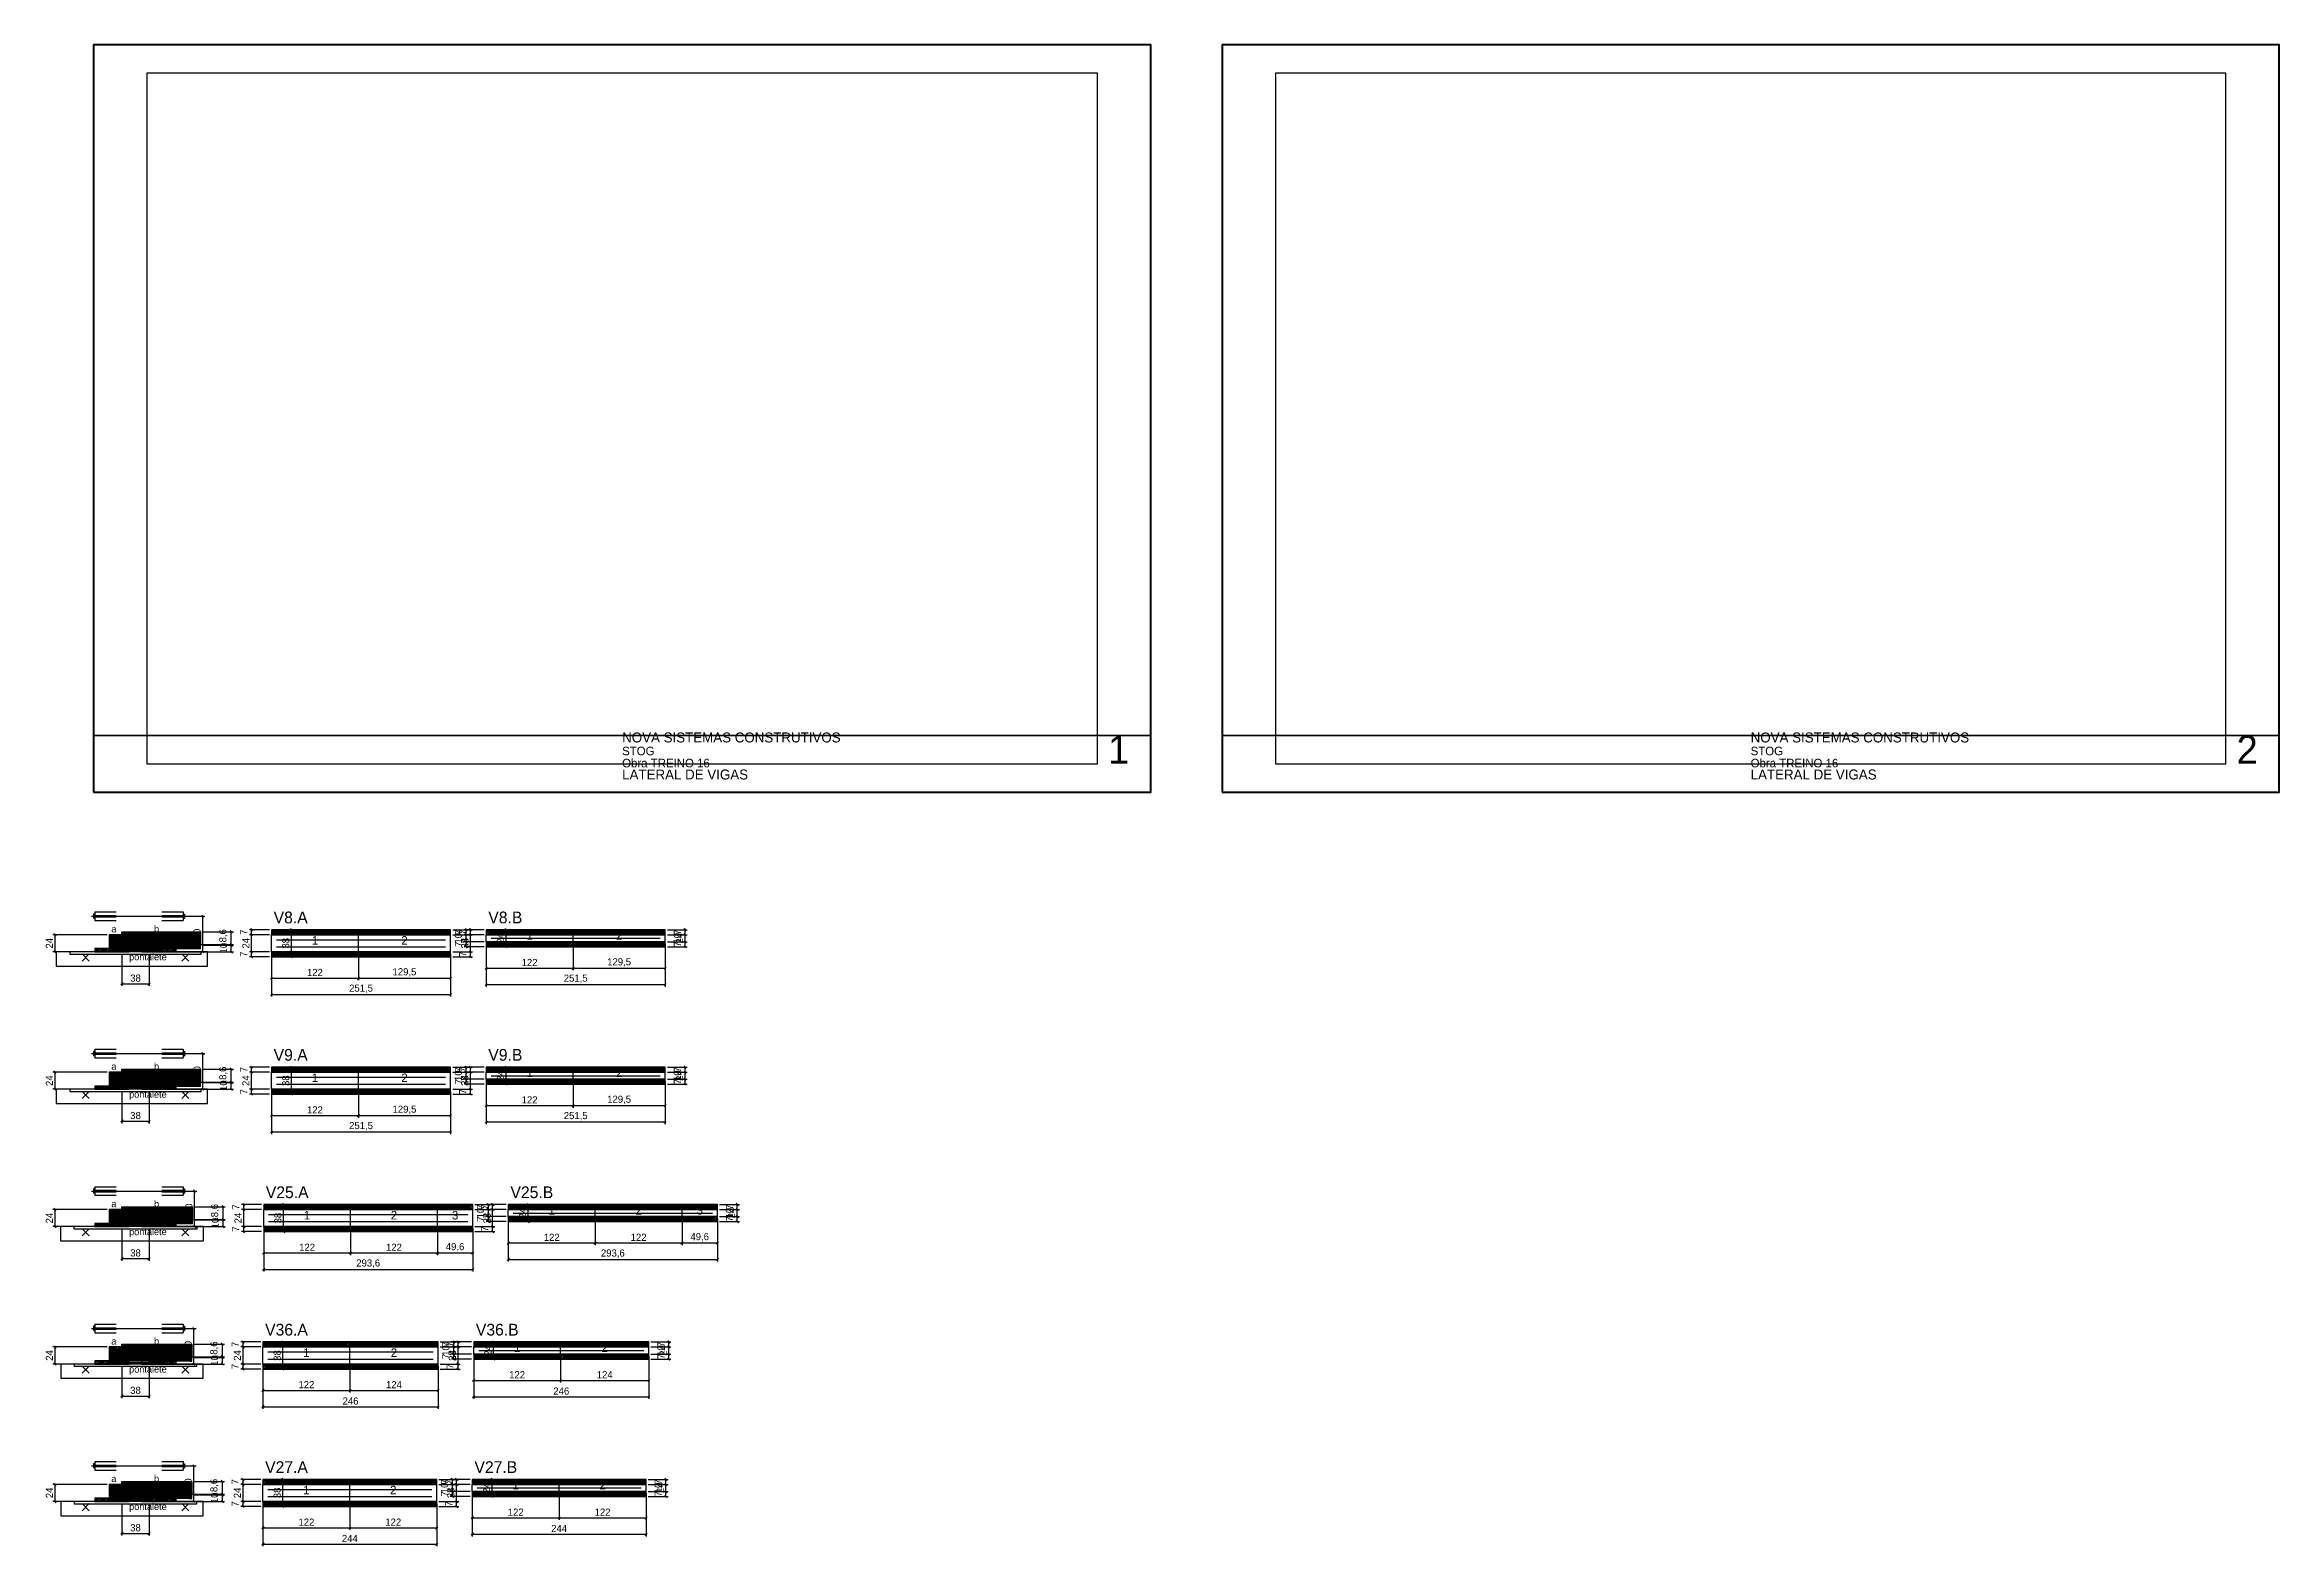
# Model space of a CAD drawing. Extents: x -13000 to 3070, y -7421 to 1552.
# Drawn here: x -69 to 3070, y -859 to 1250 of the extents above; entities that cross this region are included whole.
import ezdxf
from ezdxf.enums import TextEntityAlignment as Align

# ---------------------------------------------------------------- set-up
doc = ezdxf.new("R2010")
doc.units = 0
for name, color, linetype in [('5', 5, 'Continuous'), ('barrote', 126, 'Continuous'), ('CARIMBO', 255, 'Continuous'), ('CONCRETO', 251, 'Continuous'), ('COTA', 241, 'Continuous'), ('detalhes', 7, 'Continuous'), ('ESTRUTURACAO', 7, 'Continuous'), ('Folhas', 255, 'Continuous'), ('Hachura', 251, 'Continuous'), ('Madeira', 126, 'Continuous'), ('NOMENCLATURA', 7, 'Continuous'), ('Painéis', 200, 'Continuous'), ('presilha', 224, 'Continuous'), ('SARR_2.2x7', 40, 'Continuous'), ('SCO-___-LAJ', 224, 'Continuous'), ('TENSOR', 224, 'Continuous')]:
    doc.layers.add(name, color=color, linetype=linetype)
doc.dimstyles.new('PAINEL', dxfattribs={"dimtxt": 10, "dimasz": 3, "dimexe": 3, "dimexo": 3, "dimgap": 3, "dimtad": 1, "dimblk": 'OBLIQUE', "dimblk1": 'OBLIQUE', "dimcen": 2.5, "dimclrd": 4, "dimclre": 4, "dimclrt": 240, "dimazin": 3, "dimtfac": 1, "dimtmove": 0, "dimatfit": 3})

# ---------------------------------------------------------------- blocks, each defined once
blk = doc.blocks.new('PAR_ESQ')
for p, q in [((-1, -1), (1, 1)), ((-1, 1), (1, -1))]:
    blk.add_line(p, q)
blk = doc.blocks.new('PAR_FUNDO_ESQ')
for p, q in [((-1, -1), (1, 1)), ((-1, 1), (1, -1))]:
    blk.add_line(p, q)
blk = doc.blocks.new('PAR_FUNDO_DIR')
for p, q in [((-1, -1), (1, 1)), ((-1, 1), (1, -1))]:
    blk.add_line(p, q)
blk = doc.blocks.new('par_int_esq')
for p, q in [((-1, -1), (1, 1)), ((-1, 1), (1, -1))]:
    blk.add_line(p, q)
blk = doc.blocks.new('par_int_dir')
for p, q in [((-1, -1), (1, 1)), ((-1, 1), (1, -1))]:
    blk.add_line(p, q)
blk = doc.blocks.new('_OBLIQUE')
at = {"color": 0, "linetype": 'BYBLOCK'}
blk.add_line((-0.5, -0.5), (0.5, 0.5), dxfattribs=at)

msp = doc.modelspace()

# ---------------------------------------------------------------- hatches: boundary and pattern name
at = {"layer": 'COTA'}
h = msp.add_hatch(dxfattribs=at)
h.set_pattern_fill('ANSI31', scale=0.4)
h.paths.add_polyline_path([(40, -16), (40, 4), (150.5, 4), (150.5, -14.6), (78, -14.6), (78, -16)])
h = msp.add_hatch(dxfattribs=at)
h.set_pattern_fill('ANSI31', scale=0.5)
h.paths.add_polyline_path([(250, 0), (372, 0), (372, 7), (250, 7)])
h = msp.add_hatch(dxfattribs=at)
h.set_pattern_fill('ANSI31', scale=0.5)
h.paths.add_polyline_path([(372, 0), (501.5, 0), (501.5, 7), (372, 7)])
h = msp.add_hatch(dxfattribs=at)
h.set_pattern_fill('ANSI31', scale=0.5)
h.paths.add_polyline_path([(551.5, 0), (673.5, 0), (673.5, 7), (551.5, 7)])
h = msp.add_hatch(dxfattribs=at)
h.set_pattern_fill('ANSI31', scale=0.5)
h.paths.add_polyline_path([(673.5, 0), (803, 0), (803, 7), (673.5, 7)])
h = msp.add_hatch(dxfattribs=at)
h.set_pattern_fill('ANSI31', scale=0.5)
h.paths.add_polyline_path([(250, -31), (372, -31), (372, -24), (250, -24)])
h = msp.add_hatch(dxfattribs=at)
h.set_pattern_fill('ANSI31', scale=0.5)
h.paths.add_polyline_path([(372, -31), (501.5, -31), (501.5, -24), (372, -24)])
h = msp.add_hatch(dxfattribs=at)
h.set_pattern_fill('ANSI31', scale=0.5)
h.paths.add_polyline_path([(551.5, -17), (673.5, -17), (673.5, -10), (551.5, -10)])
h = msp.add_hatch(dxfattribs=at)
h.set_pattern_fill('ANSI31', scale=0.5)
h.paths.add_polyline_path([(673.5, -17), (803, -17), (803, -10), (673.5, -10)])
h = msp.add_hatch(dxfattribs=at)
h.set_pattern_fill('ANSI31', scale=0.5)
h.paths.add_polyline_path([(250, -193), (372, -193), (372, -186), (250, -186)])
h = msp.add_hatch(dxfattribs=at)
h.set_pattern_fill('ANSI31', scale=0.5)
h.paths.add_polyline_path([(372, -193), (501.5, -193), (501.5, -186), (372, -186)])
h = msp.add_hatch(dxfattribs=at)
h.set_pattern_fill('ANSI31', scale=0.5)
h.paths.add_polyline_path([(551.5, -193), (673.5, -193), (673.5, -186), (551.5, -186)])
h = msp.add_hatch(dxfattribs=at)
h.set_pattern_fill('ANSI31', scale=0.5)
h.paths.add_polyline_path([(673.5, -193), (803, -193), (803, -186), (673.5, -186)])
h = msp.add_hatch(dxfattribs=at)
h.set_pattern_fill('ANSI31', scale=0.4)
h.paths.add_polyline_path([(40, -209), (40, -189), (150.5, -189), (150.5, -207.6), (78, -207.6), (78, -209)])
h = msp.add_hatch(dxfattribs=at)
h.set_pattern_fill('ANSI31', scale=0.5)
h.paths.add_polyline_path([(250, -224), (372, -224), (372, -217), (250, -217)])
h = msp.add_hatch(dxfattribs=at)
h.set_pattern_fill('ANSI31', scale=0.5)
h.paths.add_polyline_path([(372, -224), (501.5, -224), (501.5, -217), (372, -217)])
h = msp.add_hatch(dxfattribs=at)
h.set_pattern_fill('ANSI31', scale=0.5)
h.paths.add_polyline_path([(551.5, -210), (673.5, -210), (673.5, -203), (551.5, -203)])
h = msp.add_hatch(dxfattribs=at)
h.set_pattern_fill('ANSI31', scale=0.5)
h.paths.add_polyline_path([(673.5, -210), (803, -210), (803, -203), (673.5, -203)])
h = msp.add_hatch(dxfattribs=at)
h.set_pattern_fill('ANSI31', scale=0.4)
h.paths.add_polyline_path([(40, -402), (40, -382), (139, -382), (139, -400.6), (78, -400.6), (78, -402)])
h = msp.add_hatch(dxfattribs=at)
h.set_pattern_fill('ANSI31', scale=0.5)
h.paths.add_polyline_path([(239, -386), (361, -386), (361, -379), (239, -379)])
h = msp.add_hatch(dxfattribs=at)
h.set_pattern_fill('ANSI31', scale=0.5)
h.paths.add_polyline_path([(361, -386), (483, -386), (483, -379), (361, -379)])
h = msp.add_hatch(dxfattribs=at)
h.set_pattern_fill('ANSI31', scale=0.5)
h.paths.add_polyline_path([(483, -386), (532.6, -386), (532.6, -379), (483, -379)])
h = msp.add_hatch(dxfattribs=at)
h.set_pattern_fill('ANSI31', scale=0.5)
h.paths.add_polyline_path([(582.6, -386), (704.6, -386), (704.6, -379), (582.6, -379)])
h = msp.add_hatch(dxfattribs=at)
h.set_pattern_fill('ANSI31', scale=0.5)
h.paths.add_polyline_path([(582.6, -403), (704.6, -403), (704.6, -396), (582.6, -396)])
h = msp.add_hatch(dxfattribs=at)
h.set_pattern_fill('ANSI31', scale=0.5)
h.paths.add_polyline_path([(704.6, -386), (826.6, -386), (826.6, -379), (704.6, -379)])
h = msp.add_hatch(dxfattribs=at)
h.set_pattern_fill('ANSI31', scale=0.5)
h.paths.add_polyline_path([(704.6, -403), (826.6, -403), (826.6, -396), (704.6, -396)])
h = msp.add_hatch(dxfattribs=at)
h.set_pattern_fill('ANSI31', scale=0.5)
h.paths.add_polyline_path([(826.6, -386), (876.2, -386), (876.2, -379), (826.6, -379)])
h = msp.add_hatch(dxfattribs=at)
h.set_pattern_fill('ANSI31', scale=0.5)
h.paths.add_polyline_path([(826.6, -403), (876.2, -403), (876.2, -396), (826.6, -396)])
h = msp.add_hatch(dxfattribs=at)
h.set_pattern_fill('ANSI31', scale=0.5)
h.paths.add_polyline_path([(239, -417), (361, -417), (361, -410), (239, -410)])
h = msp.add_hatch(dxfattribs=at)
h.set_pattern_fill('ANSI31', scale=0.5)
h.paths.add_polyline_path([(361, -417), (483, -417), (483, -410), (361, -410)])
h = msp.add_hatch(dxfattribs=at)
h.set_pattern_fill('ANSI31', scale=0.5)
h.paths.add_polyline_path([(483, -417), (532.6, -417), (532.6, -410), (483, -410)])
h = msp.add_hatch(dxfattribs=at)
h.set_pattern_fill('ANSI31', scale=0.4)
h.paths.add_polyline_path([(40, -595), (40, -575), (138, -575), (138, -593.6), (78, -593.6), (78, -595)])
h = msp.add_hatch(dxfattribs=at)
h.set_pattern_fill('ANSI31', scale=0.5)
h.paths.add_polyline_path([(238, -579), (360, -579), (360, -572), (238, -572)])
h = msp.add_hatch(dxfattribs=at)
h.set_pattern_fill('ANSI31', scale=0.5)
h.paths.add_polyline_path([(360, -579), (484, -579), (484, -572), (360, -572)])
h = msp.add_hatch(dxfattribs=at)
h.set_pattern_fill('ANSI31', scale=0.5)
h.paths.add_polyline_path([(534, -579), (656, -579), (656, -572), (534, -572)])
h = msp.add_hatch(dxfattribs=at)
h.set_pattern_fill('ANSI31', scale=0.5)
h.paths.add_polyline_path([(534, -596), (656, -596), (656, -589), (534, -589)])
h = msp.add_hatch(dxfattribs=at)
h.set_pattern_fill('ANSI31', scale=0.5)
h.paths.add_polyline_path([(656, -579), (780, -579), (780, -572), (656, -572)])
h = msp.add_hatch(dxfattribs=at)
h.set_pattern_fill('ANSI31', scale=0.5)
h.paths.add_polyline_path([(656, -596), (780, -596), (780, -589), (656, -589)])
h = msp.add_hatch(dxfattribs=at)
h.set_pattern_fill('ANSI31', scale=0.5)
h.paths.add_polyline_path([(238, -610), (360, -610), (360, -603), (238, -603)])
h = msp.add_hatch(dxfattribs=at)
h.set_pattern_fill('ANSI31', scale=0.5)
h.paths.add_polyline_path([(360, -610), (484, -610), (484, -603), (360, -603)])
h = msp.add_hatch(dxfattribs=at)
h.set_pattern_fill('ANSI31', scale=0.4)
h.paths.add_polyline_path([(40, -788), (40, -768), (138, -768), (138, -786.6), (78, -786.6), (78, -788)])
h = msp.add_hatch(dxfattribs=at)
h.set_pattern_fill('ANSI31', scale=0.5)
h.paths.add_polyline_path([(238, -772), (360, -772), (360, -765), (238, -765)])
h = msp.add_hatch(dxfattribs=at)
h.set_pattern_fill('ANSI31', scale=0.5)
h.paths.add_polyline_path([(360, -772), (482, -772), (482, -765), (360, -765)])
h = msp.add_hatch(dxfattribs=at)
h.set_pattern_fill('ANSI31', scale=0.5)
h.paths.add_polyline_path([(532, -772), (654, -772), (654, -765), (532, -765)])
h = msp.add_hatch(dxfattribs=at)
h.set_pattern_fill('ANSI31', scale=0.5)
h.paths.add_polyline_path([(532, -789), (654, -789), (654, -782), (532, -782)])
h = msp.add_hatch(dxfattribs=at)
h.set_pattern_fill('ANSI31', scale=0.5)
h.paths.add_polyline_path([(654, -772), (776, -772), (776, -765), (654, -765)])
h = msp.add_hatch(dxfattribs=at)
h.set_pattern_fill('ANSI31', scale=0.5)
h.paths.add_polyline_path([(654, -789), (776, -789), (776, -782), (654, -782)])
h = msp.add_hatch(dxfattribs=at)
h.set_pattern_fill('ANSI31', scale=0.5)
h.paths.add_polyline_path([(238, -803), (360, -803), (360, -796), (238, -796)])
h = msp.add_hatch(dxfattribs=at)
h.set_pattern_fill('ANSI31', scale=0.5)
h.paths.add_polyline_path([(360, -803), (482, -803), (482, -796), (360, -796)])
at = {"layer": 'Hachura'}
h = msp.add_hatch(dxfattribs=at)
h.set_pattern_fill('ANSI31', scale=0.5)
h.paths.add_polyline_path([(22, -24), (36, -24), (36, 0), (22, 0)])
h = msp.add_hatch(dxfattribs=at)
h.set_pattern_fill('ANSI31', scale=0.5)
h.paths.add_polyline_path([(22, -4.4), (36, -4.4), (36, 0), (22, 0)])
h = msp.add_hatch(dxfattribs=at)
h.set_pattern_fill('SOLID')
h.paths.add_polyline_path([(36, -24), (40, -24), (40, 0), (36, 0)])
h = msp.add_hatch(dxfattribs=at)
h.set_pattern_fill('ANSI31', scale=0.5)
h.paths.add_polyline_path([(2, -24), (22, -24), (22, -19.6), (2, -19.6)])
h = msp.add_hatch(dxfattribs=at)
h.set_pattern_fill('SOLID')
h.paths.add_polyline_path([(40, -19.6), (78, -19.6), (78, -16), (40, -16)])
h = msp.add_hatch(dxfattribs=at)
h.set_pattern_fill('ANSI31', scale=0.5)
h.paths.add_polyline_path([(40, -24), (50, -24), (50, -19.6), (40, -19.6)])
h = msp.add_hatch(dxfattribs=at)
h.set_pattern_fill('SOLID')
h.paths.add_polyline_path([(78, -24), (82, -24), (82, -14), (78, -14)])
h = msp.add_hatch(dxfattribs=at)
h.set_pattern_fill('SOLID')
h.paths.add_polyline_path([(78, -14), (150.5, -14), (150.5, -20), (78, -20)])
h = msp.add_hatch(dxfattribs=at)
h.set_pattern_fill('ANSI31', scale=0.5)
h.paths.add_polyline_path([(82, -24), (96, -24), (96, -14), (82, -14)])
h = msp.add_hatch(dxfattribs=at)
h.set_pattern_fill('ANSI31', scale=0.5)
h.paths.add_polyline_path([(82, -18.4), (96, -18.4), (96, -14), (82, -14)])
h = msp.add_hatch(dxfattribs=at)
h.set_pattern_fill('ANSI31', scale=0.5)
h.paths.add_polyline_path([(96, -24), (116, -24), (116, -19.6), (96, -19.6)])
h = msp.add_hatch(dxfattribs=at)
h.set_pattern_fill('ANSI31', scale=0.5)
h.paths.add_polyline_path([(2, -217), (22, -217), (22, -212.6), (2, -212.6)])
h = msp.add_hatch(dxfattribs=at)
h.set_pattern_fill('ANSI31', scale=0.5)
h.paths.add_polyline_path([(22, -217), (36, -217), (36, -193), (22, -193)])
h = msp.add_hatch(dxfattribs=at)
h.set_pattern_fill('ANSI31', scale=0.5)
h.paths.add_polyline_path([(22, -197.4), (36, -197.4), (36, -193), (22, -193)])
h = msp.add_hatch(dxfattribs=at)
h.set_pattern_fill('SOLID')
h.paths.add_polyline_path([(36, -217), (40, -217), (40, -193), (36, -193)])
h = msp.add_hatch(dxfattribs=at)
h.set_pattern_fill('SOLID')
h.paths.add_polyline_path([(40, -212.6), (78, -212.6), (78, -209), (40, -209)])
h = msp.add_hatch(dxfattribs=at)
h.set_pattern_fill('ANSI31', scale=0.5)
h.paths.add_polyline_path([(40, -217), (50, -217), (50, -212.6), (40, -212.6)])
h = msp.add_hatch(dxfattribs=at)
h.set_pattern_fill('SOLID')
h.paths.add_polyline_path([(78, -217), (82, -217), (82, -207), (78, -207)])
h = msp.add_hatch(dxfattribs=at)
h.set_pattern_fill('SOLID')
h.paths.add_polyline_path([(78, -207), (150.5, -207), (150.5, -213), (78, -213)])
h = msp.add_hatch(dxfattribs=at)
h.set_pattern_fill('ANSI31', scale=0.5)
h.paths.add_polyline_path([(82, -217), (96, -217), (96, -207), (82, -207)])
h = msp.add_hatch(dxfattribs=at)
h.set_pattern_fill('ANSI31', scale=0.5)
h.paths.add_polyline_path([(82, -211.4), (96, -211.4), (96, -207), (82, -207)])
h = msp.add_hatch(dxfattribs=at)
h.set_pattern_fill('ANSI31', scale=0.5)
h.paths.add_polyline_path([(96, -217), (116, -217), (116, -212.6), (96, -212.6)])
h = msp.add_hatch(dxfattribs=at)
h.set_pattern_fill('ANSI31', scale=0.5)
h.paths.add_polyline_path([(2, -410), (22, -410), (22, -405.6), (2, -405.6)])
h = msp.add_hatch(dxfattribs=at)
h.set_pattern_fill('ANSI31', scale=0.5)
h.paths.add_polyline_path([(22, -410), (36, -410), (36, -386), (22, -386)])
h = msp.add_hatch(dxfattribs=at)
h.set_pattern_fill('ANSI31', scale=0.5)
h.paths.add_polyline_path([(22, -390.4), (36, -390.4), (36, -386), (22, -386)])
h = msp.add_hatch(dxfattribs=at)
h.set_pattern_fill('SOLID')
h.paths.add_polyline_path([(36, -410), (40, -410), (40, -386), (36, -386)])
h = msp.add_hatch(dxfattribs=at)
h.set_pattern_fill('SOLID')
h.paths.add_polyline_path([(40, -405.6), (78, -405.6), (78, -402), (40, -402)])
h = msp.add_hatch(dxfattribs=at)
h.set_pattern_fill('ANSI31', scale=0.5)
h.paths.add_polyline_path([(40, -410), (50, -410), (50, -405.6), (40, -405.6)])
h = msp.add_hatch(dxfattribs=at)
h.set_pattern_fill('SOLID')
h.paths.add_polyline_path([(78, -410), (82, -410), (82, -400), (78, -400)])
h = msp.add_hatch(dxfattribs=at)
h.set_pattern_fill('SOLID')
h.paths.add_polyline_path([(78, -400), (139, -400), (139, -406), (78, -406)])
h = msp.add_hatch(dxfattribs=at)
h.set_pattern_fill('ANSI31', scale=0.5)
h.paths.add_polyline_path([(82, -410), (96, -410), (96, -400), (82, -400)])
h = msp.add_hatch(dxfattribs=at)
h.set_pattern_fill('ANSI31', scale=0.5)
h.paths.add_polyline_path([(82, -404.4), (96, -404.4), (96, -400), (82, -400)])
h = msp.add_hatch(dxfattribs=at)
h.set_pattern_fill('ANSI31', scale=0.5)
h.paths.add_polyline_path([(96, -410), (116, -410), (116, -405.6), (96, -405.6)])
h = msp.add_hatch(dxfattribs=at)
h.set_pattern_fill('ANSI31', scale=0.5)
h.paths.add_polyline_path([(22, -603), (36, -603), (36, -579), (22, -579)])
h = msp.add_hatch(dxfattribs=at)
h.set_pattern_fill('ANSI31', scale=0.5)
h.paths.add_polyline_path([(22, -583.4), (36, -583.4), (36, -579), (22, -579)])
h = msp.add_hatch(dxfattribs=at)
h.set_pattern_fill('SOLID')
h.paths.add_polyline_path([(36, -603), (40, -603), (40, -579), (36, -579)])
h = msp.add_hatch(dxfattribs=at)
h.set_pattern_fill('SOLID')
h.paths.add_polyline_path([(40, -598.6), (78, -598.6), (78, -595), (40, -595)])
h = msp.add_hatch(dxfattribs=at)
h.set_pattern_fill('SOLID')
h.paths.add_polyline_path([(78, -603), (82, -603), (82, -593), (78, -593)])
h = msp.add_hatch(dxfattribs=at)
h.set_pattern_fill('SOLID')
h.paths.add_polyline_path([(78, -593), (138, -593), (138, -599), (78, -599)])
h = msp.add_hatch(dxfattribs=at)
h.set_pattern_fill('ANSI31', scale=0.5)
h.paths.add_polyline_path([(82, -603), (96, -603), (96, -593), (82, -593)])
h = msp.add_hatch(dxfattribs=at)
h.set_pattern_fill('ANSI31', scale=0.5)
h.paths.add_polyline_path([(82, -597.4), (96, -597.4), (96, -593), (82, -593)])
h = msp.add_hatch(dxfattribs=at)
h.set_pattern_fill('ANSI31', scale=0.5)
h.paths.add_polyline_path([(2, -603), (22, -603), (22, -598.6), (2, -598.6)])
h = msp.add_hatch(dxfattribs=at)
h.set_pattern_fill('ANSI31', scale=0.5)
h.paths.add_polyline_path([(40, -603), (50, -603), (50, -598.6), (40, -598.6)])
h = msp.add_hatch(dxfattribs=at)
h.set_pattern_fill('ANSI31', scale=0.5)
h.paths.add_polyline_path([(96, -603), (116, -603), (116, -598.6), (96, -598.6)])
h = msp.add_hatch(dxfattribs=at)
h.set_pattern_fill('ANSI31', scale=0.5)
h.paths.add_polyline_path([(22, -796), (36, -796), (36, -772), (22, -772)])
h = msp.add_hatch(dxfattribs=at)
h.set_pattern_fill('ANSI31', scale=0.5)
h.paths.add_polyline_path([(22, -776.4), (36, -776.4), (36, -772), (22, -772)])
h = msp.add_hatch(dxfattribs=at)
h.set_pattern_fill('SOLID')
h.paths.add_polyline_path([(36, -796), (40, -796), (40, -772), (36, -772)])
h = msp.add_hatch(dxfattribs=at)
h.set_pattern_fill('ANSI31', scale=0.5)
h.paths.add_polyline_path([(2, -796), (22, -796), (22, -791.6), (2, -791.6)])
h = msp.add_hatch(dxfattribs=at)
h.set_pattern_fill('SOLID')
h.paths.add_polyline_path([(40, -791.6), (78, -791.6), (78, -788), (40, -788)])
h = msp.add_hatch(dxfattribs=at)
h.set_pattern_fill('ANSI31', scale=0.5)
h.paths.add_polyline_path([(40, -796), (50, -796), (50, -791.6), (40, -791.6)])
h = msp.add_hatch(dxfattribs=at)
h.set_pattern_fill('SOLID')
h.paths.add_polyline_path([(78, -796), (82, -796), (82, -786), (78, -786)])
h = msp.add_hatch(dxfattribs=at)
h.set_pattern_fill('SOLID')
h.paths.add_polyline_path([(78, -786), (138, -786), (138, -792), (78, -792)])
h = msp.add_hatch(dxfattribs=at)
h.set_pattern_fill('ANSI31', scale=0.5)
h.paths.add_polyline_path([(82, -796), (96, -796), (96, -786), (82, -786)])
h = msp.add_hatch(dxfattribs=at)
h.set_pattern_fill('ANSI31', scale=0.5)
h.paths.add_polyline_path([(82, -790.4), (96, -790.4), (96, -786), (82, -786)])
h = msp.add_hatch(dxfattribs=at)
h.set_pattern_fill('ANSI31', scale=0.5)
h.paths.add_polyline_path([(96, -796), (116, -796), (116, -791.6), (96, -791.6)])
at = {"layer": 'HACHURACONCRETO'}
h = msp.add_hatch(dxfattribs=at)
h.set_pattern_fill('ANSI31', scale=0.3)
h.paths.add_polyline_path([(40, -19.6), (78, -19.6), (78, -14), (40, -14)])
h = msp.add_hatch(dxfattribs=at)
h.set_pattern_fill('ANSI31', scale=0.3)
h.paths.add_polyline_path([(40, -212.6), (78, -212.6), (78, -207), (40, -207)])
h = msp.add_hatch(dxfattribs=at)
h.set_pattern_fill('ANSI31', scale=0.3)
h.paths.add_polyline_path([(40, -405.6), (78, -405.6), (78, -400), (40, -400)])
h = msp.add_hatch(dxfattribs=at)
h.set_pattern_fill('ANSI31', scale=0.3)
h.paths.add_polyline_path([(40, -598.6), (78, -598.6), (78, -593), (40, -593)])
h = msp.add_hatch(dxfattribs=at)
h.set_pattern_fill('ANSI31', scale=0.3)
h.paths.add_polyline_path([(40, -791.6), (78, -791.6), (78, -786), (40, -786)])

# ---------------------------------------------------------------- linework, layer by layer
for p, q in [((2, 32), (32, 32)), ((2, 32), (2, 20)), ((96, 32), (126, 32)), ((126, 32), (126, 20)), ((0, 29), (0, 23)), ((2, 29), (0, 29)), ((2, 23), (0, 23)), ((2, 27), (32, 27)), ((2, 25), (32, 25)), ((2, 20), (32, 20)), ((96, 27), (126, 27)), ((96, 25), (126, 25)), ((96, 20), (126, 20)), ((126, 29), (128, 29)), ((126, 23), (128, 23)), ((128, 29), (128, 23)), ((0, -164), (0, -170)), ((2, -164), (0, -164)), ((2, -170), (0, -170)), ((2, -161), (32, -161)), ((2, -161), (2, -173)), ((2, -166), (32, -166)), ((2, -168), (32, -168)), ((2, -173), (32, -173)), ((96, -161), (126, -161)), ((96, -166), (126, -166)), ((96, -168), (126, -168)), ((96, -173), (126, -173)), ((126, -161), (126, -173)), ((126, -164), (128, -164)), ((126, -170), (128, -170)), ((128, -164), (128, -170)), ((0, -357), (0, -363)), ((2, -357), (0, -357)), ((2, -363), (0, -363)), ((2, -354), (32, -354)), ((2, -354), (2, -366)), ((2, -359), (32, -359)), ((2, -361), (32, -361)), ((2, -366), (32, -366)), ((96, -354), (126, -354)), ((96, -359), (126, -359)), ((96, -361), (126, -361)), ((96, -366), (126, -366)), ((126, -354), (126, -366)), ((126, -357), (128, -357)), ((126, -363), (128, -363)), ((128, -357), (128, -363)), ((0, -550), (0, -556)), ((2, -550), (0, -550)), ((2, -556), (0, -556)), ((2, -547), (32, -547)), ((2, -547), (2, -559)), ((2, -552), (32, -552)), ((2, -554), (32, -554)), ((2, -559), (32, -559)), ((96, -547), (126, -547)), ((96, -552), (126, -552)), ((96, -554), (126, -554)), ((96, -559), (126, -559)), ((126, -547), (126, -559)), ((126, -550), (128, -550)), ((126, -556), (128, -556)), ((128, -550), (128, -556)), ((0, -743), (0, -749)), ((2, -743), (0, -743)), ((2, -749), (0, -749)), ((2, -740), (32, -740)), ((2, -740), (2, -752)), ((2, -745), (32, -745)), ((2, -747), (32, -747)), ((2, -752), (32, -752)), ((96, -740), (126, -740)), ((96, -745), (126, -745)), ((96, -747), (126, -747)), ((96, -752), (126, -752)), ((126, -740), (126, -752)), ((126, -743), (128, -743)), ((126, -749), (128, -749)), ((128, -743), (128, -749))]:
    msp.add_line(p, q)
at = {"layer": 'BARRA_ANCORAGEM'}
for p, q in [((40, -16.3), (78, -16.3)), ((40, -18.3), (40, -16.3)), ((40, -18.3), (78, -18.3)), ((40, -19.7), (78, -19.7)), ((40, -21.7), (40, -19.7)), ((40, -21.7), (78, -21.7)), ((78, -18.3), (78, -16.3)), ((78, -21.7), (78, -19.7)), ((40, -209.3), (78, -209.3)), ((40, -211.3), (40, -209.3)), ((40, -211.3), (78, -211.3)), ((40, -212.7), (78, -212.7)), ((40, -214.7), (40, -212.7)), ((40, -214.7), (78, -214.7)), ((78, -211.3), (78, -209.3)), ((78, -214.7), (78, -212.7)), ((40, -402.3), (78, -402.3)), ((40, -404.3), (40, -402.3)), ((40, -404.3), (78, -404.3)), ((40, -405.7), (78, -405.7)), ((40, -407.7), (40, -405.7)), ((40, -407.7), (78, -407.7)), ((78, -404.3), (78, -402.3)), ((78, -407.7), (78, -405.7)), ((40, -595.3), (78, -595.3)), ((40, -597.3), (40, -595.3)), ((78, -597.3), (78, -595.3)), ((40, -597.3), (78, -597.3)), ((40, -598.7), (78, -598.7)), ((40, -600.7), (40, -598.7)), ((40, -600.7), (78, -600.7)), ((78, -600.7), (78, -598.7)), ((40, -788.3), (78, -788.3)), ((40, -790.3), (40, -788.3)), ((40, -790.3), (78, -790.3)), ((40, -791.7), (78, -791.7)), ((40, -793.7), (40, -791.7)), ((40, -793.7), (78, -793.7)), ((78, -790.3), (78, -788.3)), ((78, -793.7), (78, -791.7))]:
    msp.add_line(p, q, dxfattribs=at)
at = {"layer": 'barrote'}
for points in [[(-52.25, -44), (160.25, -44), (160.25, -24), (-52.25, -24)], [(-52.25, -237), (160.25, -237), (160.25, -217), (-52.25, -217)], [(-46.5, -430), (154.5, -430), (154.5, -410), (-46.5, -410)], [(-46, -623), (154, -623), (154, -603), (-46, -603)], [(-46, -816), (154, -816), (154, -796), (-46, -796)]]:
    msp.add_lwpolyline(points, close=True, dxfattribs=at)
at = {"layer": 'CARIMBO', "lineweight": 35}
for p, q in [((0, 280), (1485, 280)), ((1585, 280), (3070, 280))]:
    msp.add_line(p, q, dxfattribs=at)
at = {"layer": 'CONCRETO'}
for points in [[(40, -16), (40, 4), (150.5, 4), (150.5, -14.6), (78, -14.6), (78, -16)], [(40, -209), (40, -189), (150.5, -189), (150.5, -207.6), (78, -207.6), (78, -209)], [(40, -402), (40, -382), (139, -382), (139, -400.6), (78, -400.6), (78, -402)], [(40, -595), (40, -575), (138, -575), (138, -593.6), (78, -593.6), (78, -595)], [(40, -788), (40, -768), (138, -768), (138, -786.6), (78, -786.6), (78, -788)]]:
    msp.add_lwpolyline(points, close=True, dxfattribs=at)
at = {"layer": 'Folhas', "lineweight": 50}
for points in [[(0, 200), (1485, 200), (1485, 1250), (0, 1250)], [(1585, 200), (3070, 200), (3070, 1250), (1585, 1250)]]:
    msp.add_lwpolyline(points, close=True, dxfattribs=at)
at = {"layer": 'Folhas', "lineweight": 25}
for points in [[(75, 240), (1410, 240), (1410, 1210), (75, 1210)], [(1660, 240), (2995, 240), (2995, 1210), (1660, 1210)]]:
    msp.add_lwpolyline(points, close=True, dxfattribs=at)
at = {"layer": 'HACHURACONCRETO'}
for points in [[(40, -19.6), (78, -19.6), (78, -14), (40, -14)], [(40, -212.6), (78, -212.6), (78, -207), (40, -207)], [(40, -405.6), (78, -405.6), (78, -400), (40, -400)], [(40, -598.6), (78, -598.6), (78, -593), (40, -593)], [(40, -791.6), (78, -791.6), (78, -786), (40, -786)]]:
    msp.add_lwpolyline(points, close=True, dxfattribs=at)
at = {"layer": 'Madeira'}
for points in [[(22, -24), (36, -24), (36, 0), (22, 0)], [(22, -4.4), (36, -4.4), (36, 0), (22, 0)], [(2, -24), (22, -24), (22, -19.6), (2, -19.6)], [(22, -24), (36, -24), (36, -19.6), (22, -19.6)], [(40, -24), (50, -24), (50, -19.6), (40, -19.6)], [(68, -24), (78, -24), (78, -19.6), (68, -19.6)], [(82, -24), (96, -24), (96, -14), (82, -14)], [(82, -18.4), (96, -18.4), (96, -14), (82, -14)], [(96, -24), (116, -24), (116, -19.6), (96, -19.6)], [(2, -217), (22, -217), (22, -212.6), (2, -212.6)], [(22, -217), (36, -217), (36, -193), (22, -193)], [(22, -197.4), (36, -197.4), (36, -193), (22, -193)], [(22, -217), (36, -217), (36, -212.6), (22, -212.6)], [(40, -217), (50, -217), (50, -212.6), (40, -212.6)], [(68, -217), (78, -217), (78, -212.6), (68, -212.6)], [(82, -217), (96, -217), (96, -207), (82, -207)], [(82, -211.4), (96, -211.4), (96, -207), (82, -207)], [(96, -217), (116, -217), (116, -212.6), (96, -212.6)], [(2, -410), (22, -410), (22, -405.6), (2, -405.6)], [(22, -410), (36, -410), (36, -386), (22, -386)], [(22, -390.4), (36, -390.4), (36, -386), (22, -386)], [(22, -410), (36, -410), (36, -405.6), (22, -405.6)], [(40, -410), (50, -410), (50, -405.6), (40, -405.6)], [(68, -410), (78, -410), (78, -405.6), (68, -405.6)], [(82, -410), (96, -410), (96, -400), (82, -400)], [(82, -404.4), (96, -404.4), (96, -400), (82, -400)], [(96, -410), (116, -410), (116, -405.6), (96, -405.6)], [(22, -603), (36, -603), (36, -579), (22, -579)], [(22, -583.4), (36, -583.4), (36, -579), (22, -579)], [(82, -603), (96, -603), (96, -593), (82, -593)], [(82, -597.4), (96, -597.4), (96, -593), (82, -593)], [(2, -603), (22, -603), (22, -598.6), (2, -598.6)], [(22, -603), (36, -603), (36, -598.6), (22, -598.6)], [(40, -603), (50, -603), (50, -598.6), (40, -598.6)], [(68, -603), (78, -603), (78, -598.6), (68, -598.6)], [(96, -603), (116, -603), (116, -598.6), (96, -598.6)], [(22, -796), (36, -796), (36, -772), (22, -772)], [(22, -776.4), (36, -776.4), (36, -772), (22, -772)], [(2, -796), (22, -796), (22, -791.6), (2, -791.6)], [(22, -796), (36, -796), (36, -791.6), (22, -791.6)], [(40, -796), (50, -796), (50, -791.6), (40, -791.6)], [(68, -796), (78, -796), (78, -791.6), (68, -791.6)], [(82, -796), (96, -796), (96, -786), (82, -786)], [(82, -790.4), (96, -790.4), (96, -786), (82, -786)], [(96, -796), (116, -796), (116, -791.6), (96, -791.6)]]:
    msp.add_lwpolyline(points, close=True, dxfattribs=at)
at = {"layer": 'Painéis'}
for p, q in [((250, 0), (372, 0)), ((250, -24), (250, 0)), ((372, -24), (372, 0)), ((372, -24), (372, 0)), ((372, 0), (501.5, 0)), ((372, -24), (372, 0)), ((501.5, -24), (501.5, 0)), ((551.5, 0), (673.5, 0)), ((551.5, -10), (551.5, 0)), ((673.5, -10), (673.5, 0)), ((673.5, -10), (673.5, 0)), ((673.5, 0), (803, 0)), ((673.5, -10), (673.5, 0)), ((803, -10), (803, 0)), ((250, -24), (372, -24)), ((372, -24), (501.5, -24)), ((551.5, -10), (673.5, -10)), ((673.5, -10), (803, -10)), ((250, -193), (372, -193)), ((250, -217), (250, -193)), ((250, -217), (372, -217)), ((372, -217), (372, -193)), ((372, -217), (372, -193)), ((372, -193), (501.5, -193)), ((372, -217), (372, -193)), ((372, -217), (501.5, -217)), ((501.5, -217), (501.5, -193)), ((551.5, -193), (673.5, -193)), ((551.5, -203), (551.5, -193)), ((551.5, -203), (673.5, -203)), ((673.5, -203), (673.5, -193)), ((673.5, -203), (673.5, -193)), ((673.5, -193), (803, -193)), ((673.5, -203), (673.5, -193)), ((673.5, -203), (803, -203)), ((803, -203), (803, -193)), ((239, -386), (361, -386)), ((239, -410), (239, -386)), ((361, -410), (361, -386)), ((361, -410), (361, -386)), ((361, -386), (483, -386)), ((361, -410), (361, -386)), ((483, -410), (483, -386)), ((483, -410), (483, -386)), ((483, -386), (532.6, -386)), ((483, -410), (483, -386)), ((532.6, -410), (532.6, -386)), ((582.6, -386), (704.6, -386)), ((582.6, -396), (582.6, -386)), ((582.6, -396), (704.6, -396)), ((704.6, -396), (704.6, -386)), ((704.6, -396), (704.6, -386)), ((704.6, -386), (826.6, -386)), ((704.6, -396), (704.6, -386)), ((704.6, -396), (826.6, -396)), ((826.6, -396), (826.6, -386)), ((826.6, -396), (826.6, -386)), ((826.6, -386), (876.2, -386)), ((826.6, -396), (826.6, -386)), ((826.6, -396), (876.2, -396)), ((876.2, -396), (876.2, -386)), ((239, -410), (361, -410)), ((361, -410), (483, -410)), ((483, -410), (532.6, -410)), ((238, -579), (360, -579)), ((238, -603), (238, -579)), ((360, -603), (360, -579)), ((360, -603), (360, -579)), ((360, -579), (484, -579)), ((360, -603), (360, -579)), ((484, -603), (484, -579)), ((534, -579), (656, -579)), ((534, -589), (534, -579)), ((534, -589), (656, -589)), ((656, -589), (656, -579)), ((656, -589), (656, -579)), ((656, -579), (780, -579)), ((656, -589), (656, -579)), ((656, -589), (780, -589)), ((780, -589), (780, -579)), ((238, -603), (360, -603)), ((360, -603), (484, -603)), ((238, -772), (360, -772)), ((238, -796), (238, -772)), ((360, -796), (360, -772)), ((360, -796), (360, -772)), ((360, -772), (482, -772)), ((360, -796), (360, -772)), ((482, -796), (482, -772)), ((532, -772), (654, -772)), ((532, -782), (532, -772)), ((532, -782), (654, -782)), ((654, -782), (654, -772)), ((654, -782), (654, -772)), ((654, -772), (776, -772)), ((654, -782), (654, -772)), ((654, -782), (776, -782)), ((776, -782), (776, -772)), ((238, -796), (360, -796)), ((360, -796), (482, -796))]:
    msp.add_line(p, q, dxfattribs=at)
for points in [[(36, -24), (40, -24), (40, 0), (36, 0)], [(40, -19.6), (78, -19.6), (78, -16), (40, -16)], [(78, -24), (82, -24), (82, -14), (78, -14)], [(78, -14), (150.5, -14), (150.5, -14.6), (78, -14.6)], [(36, -217), (40, -217), (40, -193), (36, -193)], [(40, -212.6), (78, -212.6), (78, -209), (40, -209)], [(78, -217), (82, -217), (82, -207), (78, -207)], [(78, -207), (150.5, -207), (150.5, -207.6), (78, -207.6)], [(36, -410), (40, -410), (40, -386), (36, -386)], [(40, -405.6), (78, -405.6), (78, -402), (40, -402)], [(78, -410), (82, -410), (82, -400), (78, -400)], [(78, -400), (139, -400), (139, -400.6), (78, -400.6)], [(36, -603), (40, -603), (40, -579), (36, -579)], [(40, -598.6), (78, -598.6), (78, -595), (40, -595)], [(78, -603), (82, -603), (82, -593), (78, -593)], [(78, -593), (138, -593), (138, -593.6), (78, -593.6)], [(36, -796), (40, -796), (40, -772), (36, -772)], [(40, -791.6), (78, -791.6), (78, -788), (40, -788)], [(78, -796), (82, -796), (82, -786), (78, -786)], [(78, -786), (138, -786), (138, -786.6), (78, -786.6)]]:
    msp.add_lwpolyline(points, close=True, dxfattribs=at)
at = {"layer": 'presilha'}
for p, q in [((-16, -37), (-6, -27)), ((-16, -27), (-6, -37)), ((124, -37), (134, -27)), ((124, -27), (134, -37)), ((-16, -230), (-6, -220)), ((-16, -220), (-6, -230)), ((124, -230), (134, -220)), ((124, -220), (134, -230)), ((-16, -423), (-6, -413)), ((-16, -413), (-6, -423)), ((124, -423), (134, -413)), ((124, -413), (134, -423)), ((-16, -616), (-6, -606)), ((-16, -606), (-6, -616)), ((124, -616), (134, -606)), ((124, -606), (134, -616)), ((-16, -809), (-6, -799)), ((-16, -799), (-6, -809)), ((124, -809), (134, -799)), ((124, -799), (134, -809))]:
    msp.add_line(p, q, dxfattribs=at)
at = {"layer": 'SARR_2.2x7'}
for points in [[(257, -7), (372, -7)], [(257, -7), (372, -7)], [(257, -17), (372, -17)], [(257, -17), (372, -17)], [(372, -7), (494.5, -7)], [(372, -7), (494.5, -7)], [(372, -17), (494.5, -17)], [(372, -17), (494.5, -17)], [(558.5, -5), (673.5, -5)], [(558.5, -5), (673.5, -5)], [(673.5, -5), (796, -5)], [(673.5, -5), (796, -5)], [(257, -200), (372, -200)], [(257, -200), (372, -200)], [(257, -210), (372, -210)], [(257, -210), (372, -210)], [(372, -200), (494.5, -200)], [(372, -200), (494.5, -200)], [(372, -210), (494.5, -210)], [(372, -210), (494.5, -210)], [(558.5, -198), (673.5, -198)], [(558.5, -198), (673.5, -198)], [(673.5, -198), (796, -198)], [(673.5, -198), (796, -198)], [(246, -393), (361, -393)], [(246, -393), (361, -393)], [(246, -403), (361, -403)], [(246, -403), (361, -403)], [(361, -393), (483, -393)], [(361, -393), (483, -393)], [(361, -403), (483, -403)], [(361, -403), (483, -403)], [(483, -393), (525.6, -393)], [(483, -393), (525.6, -393)], [(483, -403), (525.6, -403)], [(483, -403), (525.6, -403)], [(589.6, -391), (704.6, -391)], [(589.6, -391), (704.6, -391)], [(704.6, -391), (826.6, -391)], [(704.6, -391), (826.6, -391)], [(826.6, -391), (869.2, -391)], [(826.6, -391), (869.2, -391)], [(245, -586), (360, -586)], [(245, -586), (360, -586)], [(245, -596), (360, -596)], [(245, -596), (360, -596)], [(360, -586), (477, -586)], [(360, -586), (477, -586)], [(360, -596), (477, -596)], [(360, -596), (477, -596)], [(541, -584), (656, -584)], [(541, -584), (656, -584)], [(656, -584), (773, -584)], [(656, -584), (773, -584)], [(245, -779), (360, -779)], [(245, -779), (360, -779)], [(360, -779), (475, -779)], [(360, -779), (475, -779)], [(539, -777), (654, -777)], [(539, -777), (654, -777)], [(654, -777), (769, -777)], [(654, -777), (769, -777)], [(245, -789), (360, -789)], [(245, -789), (360, -789)], [(360, -789), (475, -789)], [(360, -789), (475, -789)]]:
    msp.add_lwpolyline(points, dxfattribs=at)
at = {"layer": 'SARRAFO_2_2X7'}
for p, q in [((36, -4.8), (40, -4.8)), ((36, -9.2), (36, -4.8)), ((36, -7), (40, -7)), ((36, -9.2), (40, -9.2)), ((36, -14.8), (40, -14.8)), ((36, -19.2), (36, -14.8)), ((36, -17), (40, -17)), ((36, -19.2), (40, -19.2)), ((40, -9.2), (40, -4.8)), ((40, -19.2), (40, -14.8)), ((78, -16.8), (82, -16.8)), ((78, -21.2), (78, -16.8)), ((78, -19), (82, -19)), ((78, -21.2), (82, -21.2)), ((82, -21.2), (82, -16.8)), ((36, -197.8), (40, -197.8)), ((36, -202.2), (36, -197.8)), ((36, -200), (40, -200)), ((36, -202.2), (40, -202.2)), ((36, -207.8), (40, -207.8)), ((36, -212.2), (36, -207.8)), ((36, -210), (40, -210)), ((36, -212.2), (40, -212.2)), ((40, -202.2), (40, -197.8)), ((40, -212.2), (40, -207.8)), ((78, -209.8), (82, -209.8)), ((78, -214.2), (78, -209.8)), ((78, -212), (82, -212)), ((78, -214.2), (82, -214.2)), ((82, -214.2), (82, -209.8)), ((36, -390.8), (40, -390.8)), ((36, -395.2), (36, -390.8)), ((36, -393), (40, -393)), ((36, -395.2), (40, -395.2)), ((36, -400.8), (40, -400.8)), ((36, -405.2), (36, -400.8)), ((36, -403), (40, -403)), ((36, -405.2), (40, -405.2)), ((40, -395.2), (40, -390.8)), ((40, -405.2), (40, -400.8)), ((78, -402.8), (82, -402.8)), ((78, -407.2), (78, -402.8)), ((78, -405), (82, -405)), ((78, -407.2), (82, -407.2)), ((82, -407.2), (82, -402.8)), ((36, -583.8), (40, -583.8)), ((36, -588.2), (36, -583.8)), ((36, -586), (40, -586)), ((36, -588.2), (40, -588.2)), ((36, -593.8), (40, -593.8)), ((36, -598.2), (36, -593.8)), ((36, -596), (40, -596)), ((40, -588.2), (40, -583.8)), ((40, -598.2), (40, -593.8)), ((78, -595.8), (82, -595.8)), ((78, -600.2), (78, -595.8)), ((82, -600.2), (82, -595.8)), ((36, -598.2), (40, -598.2)), ((78, -598), (82, -598)), ((78, -600.2), (82, -600.2)), ((36, -776.8), (40, -776.8)), ((36, -781.2), (36, -776.8)), ((36, -779), (40, -779)), ((36, -781.2), (40, -781.2)), ((40, -781.2), (40, -776.8)), ((36, -786.8), (40, -786.8)), ((36, -791.2), (36, -786.8)), ((36, -789), (40, -789)), ((36, -791.2), (40, -791.2)), ((40, -791.2), (40, -786.8)), ((78, -788.8), (82, -788.8)), ((78, -793.2), (78, -788.8)), ((78, -791), (82, -791)), ((78, -793.2), (82, -793.2)), ((82, -793.2), (82, -788.8))]:
    msp.add_line(p, q, dxfattribs=at)
at = {"layer": 'SCO-___-LAJ'}
for points in [[(250, 0), (372, 0), (372, 7), (250, 7)], [(372, 0), (501.5, 0), (501.5, 7), (372, 7)], [(551.5, 0), (673.5, 0), (673.5, 7), (551.5, 7)], [(673.5, 0), (803, 0), (803, 7), (673.5, 7)], [(-33.25, -27.2), (151.25, -27.2), (151.25, -24), (-33.25, -24)], [(250, -31), (372, -31), (372, -24), (250, -24)], [(372, -31), (501.5, -31), (501.5, -24), (372, -24)], [(551.5, -17), (673.5, -17), (673.5, -10), (551.5, -10)], [(673.5, -17), (803, -17), (803, -10), (673.5, -10)], [(250, -193), (372, -193), (372, -186), (250, -186)], [(372, -193), (501.5, -193), (501.5, -186), (372, -186)], [(551.5, -193), (673.5, -193), (673.5, -186), (551.5, -186)], [(673.5, -193), (803, -193), (803, -186), (673.5, -186)], [(-33.25, -220.2), (151.25, -220.2), (151.25, -217), (-33.25, -217)], [(250, -224), (372, -224), (372, -217), (250, -217)], [(372, -224), (501.5, -224), (501.5, -217), (372, -217)], [(551.5, -210), (673.5, -210), (673.5, -203), (551.5, -203)], [(673.5, -210), (803, -210), (803, -203), (673.5, -203)], [(239, -386), (361, -386), (361, -379), (239, -379)], [(361, -386), (483, -386), (483, -379), (361, -379)], [(483, -386), (532.6, -386), (532.6, -379), (483, -379)], [(582.6, -386), (704.6, -386), (704.6, -379), (582.6, -379)], [(582.6, -403), (704.6, -403), (704.6, -396), (582.6, -396)], [(704.6, -386), (826.6, -386), (826.6, -379), (704.6, -379)], [(704.6, -403), (826.6, -403), (826.6, -396), (704.6, -396)], [(826.6, -386), (876.2, -386), (876.2, -379), (826.6, -379)], [(826.6, -403), (876.2, -403), (876.2, -396), (826.6, -396)], [(-27.5, -413.2), (145.5, -413.2), (145.5, -410), (-27.5, -410)], [(239, -417), (361, -417), (361, -410), (239, -410)], [(361, -417), (483, -417), (483, -410), (361, -410)], [(483, -417), (532.6, -417), (532.6, -410), (483, -410)], [(238, -579), (360, -579), (360, -572), (238, -572)], [(360, -579), (484, -579), (484, -572), (360, -572)], [(534, -579), (656, -579), (656, -572), (534, -572)], [(534, -596), (656, -596), (656, -589), (534, -589)], [(656, -579), (780, -579), (780, -572), (656, -572)], [(656, -596), (780, -596), (780, -589), (656, -589)], [(-27, -606.2), (145, -606.2), (145, -603), (-27, -603)], [(238, -610), (360, -610), (360, -603), (238, -603)], [(360, -610), (484, -610), (484, -603), (360, -603)], [(238, -772), (360, -772), (360, -765), (238, -765)], [(360, -772), (482, -772), (482, -765), (360, -765)], [(532, -772), (654, -772), (654, -765), (532, -765)], [(532, -789), (654, -789), (654, -782), (532, -782)], [(654, -772), (776, -772), (776, -765), (654, -765)], [(654, -789), (776, -789), (776, -782), (654, -782)], [(-27, -799.2), (145, -799.2), (145, -796), (-27, -796)], [(238, -803), (360, -803), (360, -796), (238, -796)], [(360, -803), (482, -803), (482, -796), (360, -796)]]:
    msp.add_lwpolyline(points, close=True, dxfattribs=at)
at = {"layer": 'TENSOR'}
for p, q in [((-3, 26), (148.5, 26)), ((-3, -167), (148.5, -167)), ((-3, -360), (137, -360)), ((-3, -553), (136, -553)), ((-3, -746), (136, -746))]:
    msp.add_line(p, q, dxfattribs=at)

# ---------------------------------------------------------------- block references
at = {"layer": 'Painéis'}
for name, p in [('PAR_ESQ', (36, -19)), ('par_int_esq', (40, -9)), ('PAR_FUNDO_ESQ', (40, -14)), ('par_int_dir', (78, -9)), ('PAR_FUNDO_DIR', (78, -14)), ('PAR_ESQ', (36, -212)), ('par_int_esq', (40, -202)), ('PAR_FUNDO_ESQ', (40, -207)), ('par_int_dir', (78, -202)), ('PAR_FUNDO_DIR', (78, -207)), ('PAR_ESQ', (36, -405)), ('par_int_esq', (40, -395)), ('PAR_FUNDO_ESQ', (40, -400)), ('par_int_dir', (78, -395)), ('PAR_FUNDO_DIR', (78, -400)), ('par_int_esq', (40, -588)), ('PAR_FUNDO_ESQ', (40, -593)), ('par_int_dir', (78, -588)), ('PAR_FUNDO_DIR', (78, -593)), ('PAR_ESQ', (36, -598)), ('par_int_esq', (40, -781)), ('par_int_dir', (78, -781)), ('PAR_ESQ', (36, -791)), ('PAR_FUNDO_ESQ', (40, -786)), ('PAR_FUNDO_DIR', (78, -786))]:
    msp.add_blockref(name, p, dxfattribs=at)

# ---------------------------------------------------------------- texts
at = {"layer": '5'}
for s, p in [('1', (612.5, -1)), ('2', (738.25, -1)), ('1', (311, -8)), ('2', (436.75, -8)), ('1', (612.5, -194)), ('2', (738.25, -194)), ('1', (311, -201)), ('2', (436.75, -201)), ('1', (300, -394)), ('2', (422, -394)), ('3', (507.8, -394)), ('1', (643.6, -387)), ('2', (765.6, -387)), ('3', (851.4, -387)), ('1', (299, -587)), ('2', (422, -587)), ('1', (595, -580)), ('2', (718, -580)), ('1', (299, -780)), ('2', (421, -780)), ('1', (593, -773)), ('2', (715, -773))]:
    msp.add_text(s, height=12, dxfattribs=at).set_placement(p, align=Align.MIDDLE_CENTER)
at = {"layer": 'CARIMBO'}
for s, height, p in [('NOVA SISTEMAS CONSTRUTIVOS', 14, (742.5, 270)), ('NOVA SISTEMAS CONSTRUTIVOS', 14, (2327.5, 270)), ('STOG', 12, (742.5, 252)), ('1', 40, (1425, 240)), ('STOG', 12, (2327.5, 252)), ('2', 40, (3010, 240)), ('Obra TREINO 16', 12, (742.5, 235)), ('LATERAL DE VIGAS', 14, (742.5, 218)), ('Obra TREINO 16', 12, (2327.5, 235)), ('LATERAL DE VIGAS', 14, (2327.5, 218))]:
    msp.add_text(s, height=height, dxfattribs=at).set_placement(p)
at = {"layer": 'detalhes'}
for s, p in [('a', (25, 3.3)), ('b', (85, 3.3)), ('c', (50, -13.5)), ('a', (25, -189.7)), ('b', (85, -189.7)), ('c', (50, -206.5)), ('a', (25, -382.7)), ('b', (85, -382.7)), ('c', (50, -399.5)), ('a', (25, -575.7)), ('c', (50, -592.5)), ('b', (85, -575.7)), ('a', (25, -768.7)), ('c', (50, -785.5)), ('b', (85, -768.7))]:
    msp.add_text(s, height=9.6, dxfattribs=at).set_placement(p)
at = {"layer": 'ESTRUTURACAO'}
for p in [(50, -36), (50, -229), (50, -422), (50, -615), (50, -808)]:
    msp.add_text('pontalete', height=9.6, dxfattribs=at).set_placement(p)
at = {"layer": 'NOMENCLATURA'}
for s, p in [('V8.A', (253, 16)), ('V8.B', (554.5, 16)), ('V9.A', (253, -177)), ('V9.B', (554.5, -177)), ('V25.A', (242, -370)), ('V25.B', (585.6, -370)), ('V36.A', (241, -563)), ('V36.B', (537, -563)), ('V27.A', (241, -756)), ('V27.B', (535, -756))]:
    msp.add_text(s, height=16.5, dxfattribs=at).set_placement(p)

# ---------------------------------------------------------------- dimensions: what is measured, and where the dimension line sits
at = {"layer": 'COTA'}
for base, p1, p2 in [((-54, -24), (2, -24), (22, 0)), ((153.5, -24), (96, -24), (96, 26)), ((193.5, -14.6), (150.5, -14.6), (150.5, 4)), ((222, 0), (250, 0), (250, 7)), ((222, -24), (250, -24), (250, 0)), ((278, -31), (250, -31), (250, 7)), ((529.5, -31), (501.5, -31), (501.5, 7)), ((529.5, 0), (501.5, 0), (501.5, 7)), ((529.5, -24), (501.5, -24), (501.5, 0)), ((523.5, 0), (551.5, 0), (551.5, 7)), ((523.5, -10), (551.5, -10), (551.5, 0)), ((579.5, -17), (551.5, -17), (551.5, 7)), ((831, -17), (803, -17), (803, 7)), ((831, 0), (803, 0), (803, 7)), ((831, -10), (803, -10), (803, 0)), ((193.5, -24), (96, -24), (96, -14)), ((222, -31), (250, -31), (250, -24)), ((529.5, -31), (501.5, -31), (501.5, -24)), ((523.5, -17), (551.5, -17), (551.5, -10)), ((831, -17), (803, -17), (803, -10)), ((153.5, -217), (96, -217), (96, -167)), ((193.5, -207.6), (150.5, -207.6), (150.5, -189)), ((222, -193), (250, -193), (250, -186)), ((278, -224), (250, -224), (250, -186)), ((529.5, -224), (501.5, -224), (501.5, -186)), ((529.5, -193), (501.5, -193), (501.5, -186)), ((523.5, -193), (551.5, -193), (551.5, -186)), ((579.5, -210), (551.5, -210), (551.5, -186)), ((831, -210), (803, -210), (803, -186)), ((831, -193), (803, -193), (803, -186)), ((-54, -217), (2, -217), (22, -193)), ((193.5, -217), (96, -217), (96, -207)), ((222, -224), (250, -224), (250, -217)), ((222, -217), (250, -217), (250, -193)), ((529.5, -217), (501.5, -217), (501.5, -193)), ((529.5, -224), (501.5, -224), (501.5, -217)), ((523.5, -203), (551.5, -203), (551.5, -193)), ((523.5, -210), (551.5, -210), (551.5, -203)), ((831, -203), (803, -203), (803, -193)), ((831, -210), (803, -210), (803, -203)), ((142, -410), (96, -410), (96, -360)), ((-54, -410), (2, -410), (22, -386)), ((182, -410), (96, -410), (96, -400)), ((182, -400.6), (139, -400.6), (139, -382)), ((211, -386), (239, -386), (239, -379)), ((211, -410), (239, -410), (239, -386)), ((267, -417), (239, -417), (239, -379)), ((560.6, -417), (532.6, -417), (532.6, -379)), ((560.6, -386), (532.6, -386), (532.6, -379)), ((560.6, -410), (532.6, -410), (532.6, -386)), ((554.6, -386), (582.6, -386), (582.6, -379)), ((554.6, -396), (582.6, -396), (582.6, -386)), ((554.6, -403), (582.6, -403), (582.6, -396)), ((610.6, -403), (582.6, -403), (582.6, -379)), ((904.2, -403), (876.2, -403), (876.2, -379)), ((904.2, -386), (876.2, -386), (876.2, -379)), ((904.2, -396), (876.2, -396), (876.2, -386)), ((904.2, -403), (876.2, -403), (876.2, -396)), ((211, -417), (239, -417), (239, -410)), ((560.6, -417), (532.6, -417), (532.6, -410)), ((141, -603), (96, -603), (96, -553)), ((-54, -603), (2, -603), (22, -579)), ((181, -603), (96, -603), (96, -593)), ((181, -593.6), (138, -593.6), (138, -575)), ((210, -579), (238, -579), (238, -572)), ((210, -603), (238, -603), (238, -579)), ((266, -610), (238, -610), (238, -572)), ((512, -610), (484, -610), (484, -572)), ((512, -579), (484, -579), (484, -572)), ((512, -603), (484, -603), (484, -579)), ((506, -579), (534, -579), (534, -572)), ((506, -589), (534, -589), (534, -579)), ((506, -596), (534, -596), (534, -589)), ((562, -596), (534, -596), (534, -572)), ((808, -596), (780, -596), (780, -572)), ((808, -579), (780, -579), (780, -572)), ((808, -589), (780, -589), (780, -579)), ((808, -596), (780, -596), (780, -589)), ((210, -610), (238, -610), (238, -603)), ((512, -610), (484, -610), (484, -603)), ((141, -796), (96, -796), (96, -746)), ((-54, -796), (2, -796), (22, -772)), ((181, -796), (96, -796), (96, -786)), ((181, -786.6), (138, -786.6), (138, -768)), ((210, -772), (238, -772), (238, -765)), ((210, -796), (238, -796), (238, -772)), ((266, -803), (238, -803), (238, -765)), ((510, -803), (482, -803), (482, -765)), ((510, -772), (482, -772), (482, -765)), ((510, -796), (482, -796), (482, -772)), ((504, -772), (532, -772), (532, -765)), ((504, -782), (532, -782), (532, -772)), ((504, -789), (532, -789), (532, -782)), ((560, -789), (532, -789), (532, -765)), ((804, -789), (776, -789), (776, -765)), ((804, -772), (776, -772), (776, -765)), ((804, -782), (776, -782), (776, -772)), ((804, -789), (776, -789), (776, -782)), ((210, -803), (238, -803), (238, -796)), ((510, -803), (482, -803), (482, -796))]:
    msp.add_linear_dim(base=base, p1=p1, p2=p2, angle=90, dimstyle='PAINEL', dxfattribs=at).render()
for base, p1, p2 in [((40, -69), (40, -24), (78, -24)), ((250, -61), (250, -24), (372, -24)), ((250, -84), (250, -24), (501.5, -24)), ((372, -61), (372, -24), (501.5, -24)), ((551.5, -47), (551.5, -10), (673.5, -10)), ((551.5, -70), (551.5, -10), (803, -10)), ((673.5, -47), (673.5, -10), (803, -10)), ((40, -262), (40, -217), (78, -217)), ((250, -254), (250, -217), (372, -217)), ((250, -277), (250, -217), (501.5, -217)), ((372, -254), (372, -217), (501.5, -217)), ((551.5, -240), (551.5, -203), (673.5, -203)), ((551.5, -263), (551.5, -203), (803, -203)), ((673.5, -240), (673.5, -203), (803, -203)), ((582.6, -433), (582.6, -396), (704.6, -396)), ((582.6, -456), (582.6, -396), (876.2, -396)), ((704.6, -433), (704.6, -396), (826.6, -396)), ((826.6, -433), (826.6, -396), (876.2, -396)), ((40, -455), (40, -410), (78, -410)), ((239, -447), (239, -410), (361, -410)), ((239, -470), (239, -410), (532.6, -410)), ((361, -447), (361, -410), (483, -410)), ((483, -447), (483, -410), (532.6, -410)), ((534, -626), (534, -589), (656, -589)), ((534, -649), (534, -589), (780, -589)), ((656, -626), (656, -589), (780, -589)), ((40, -648), (40, -603), (78, -603)), ((238, -640), (238, -603), (360, -603)), ((238, -663), (238, -603), (484, -603)), ((360, -640), (360, -603), (484, -603)), ((532, -819), (532, -782), (654, -782)), ((532, -842), (532, -782), (776, -782)), ((654, -819), (654, -782), (776, -782)), ((40, -841), (40, -796), (78, -796)), ((238, -833), (238, -796), (360, -796)), ((238, -856), (238, -796), (482, -796)), ((360, -833), (360, -796), (482, -796))]:
    msp.add_linear_dim(base=base, p1=p1, p2=p2, dimstyle='PAINEL', dxfattribs=at).render()

doc.saveas('drawing.dxf')
